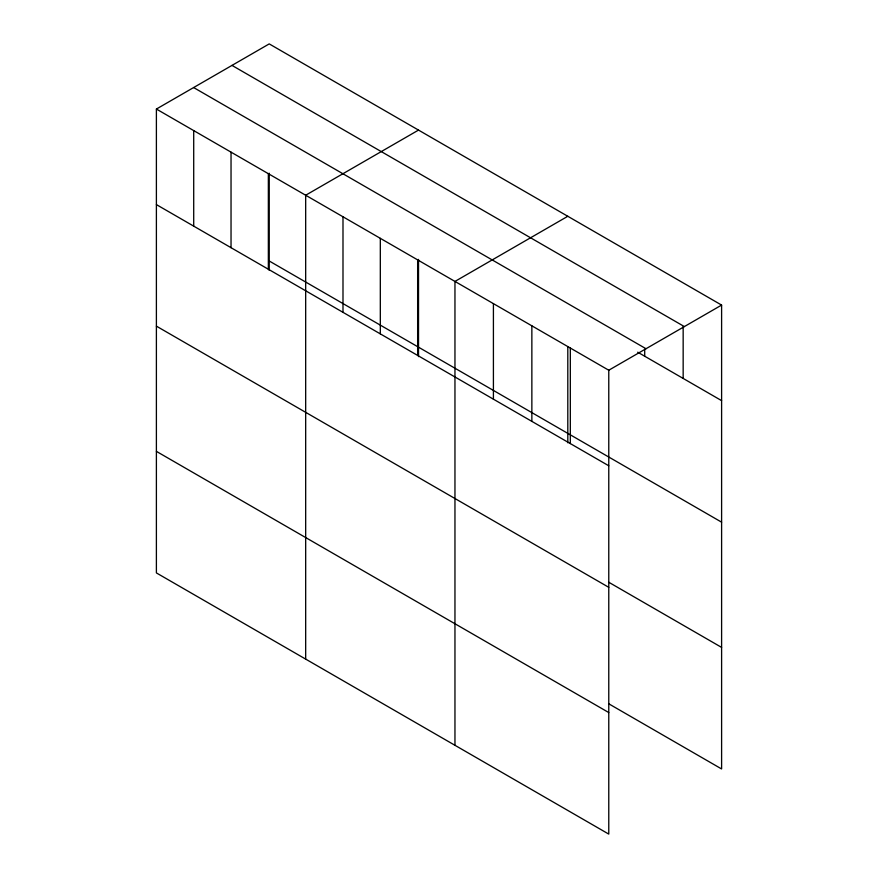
<?xml version="1.0" encoding="UTF-8"?>
<svg xmlns="http://www.w3.org/2000/svg" width="878" height="878" viewBox="0 0 878 878"><rect width="100%" height="100%" fill="white"/><g stroke="black" fill="none" stroke-linecap="round" stroke-linejoin="round"><path stroke-width="1.32" d="M567.803 346.942L567.803 442.797M156.394 109.048L608.772 370.231L608.772 834.1L156.394 572.917L156.394 109.048L269.228 43.9L721.606 305.083L721.606 768.952L608.586 703.695M418.521 130.087L305.676 195.234L305.676 659.115M567.803 216.273L454.958 281.432L454.958 745.301M608.772 370.231L721.606 305.083M231.99 65.4L684.368 326.583M193.632 87.548L646.01 348.731M637.713 352.188L721.606 400.631M269.228 260.996L721.606 522.169M156.394 204.596L608.772 465.779M608.586 582.147L721.606 647.404M156.394 326.144L608.772 587.327M156.394 451.369L608.772 712.552M683.161 326.561L683.161 378.429M644.704 349.4L644.704 356.227M570.316 348.028L570.316 443.577M531.859 325.826L531.859 421.374M493.414 303.623L493.414 399.172M418.521 259.394L418.521 356.611M417.643 259.877L417.643 355.425M380.317 238.333L380.317 333.881M342.991 216.789L342.991 312.338M269.228 173.207L269.228 270.424M268.35 173.69L268.35 269.239M231.035 152.146L231.035 247.695M193.709 130.592L193.709 226.14"/></g></svg>
